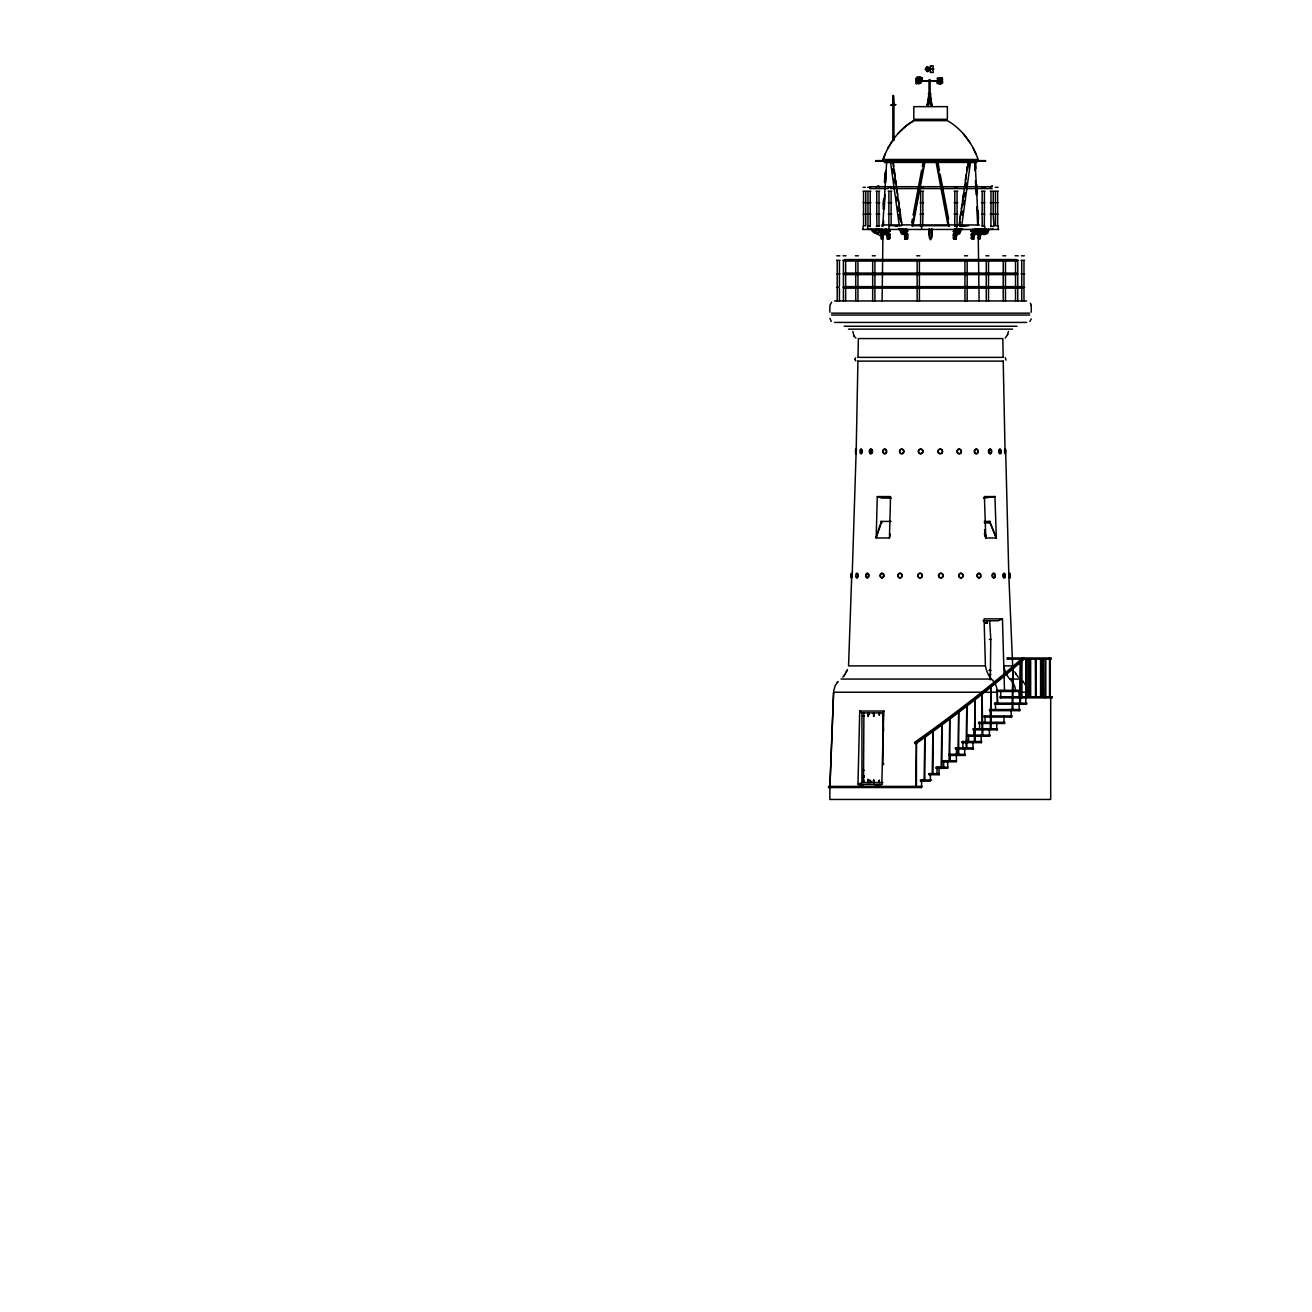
<?xml version="1.0" encoding="UTF-8"?>
<svg xmlns="http://www.w3.org/2000/svg" width="1312" height="1312" viewBox="0 0 1312 1312"><rect width="100%" height="100%" fill="white"/><g stroke="black" fill="none" stroke-linecap="round" stroke-linejoin="round"><path stroke-width="1.5" d="M929.404 233.716L929.404 228.96L929.404 233.618L929.388 230.551M929.404 237.931L929.404 233.864L929.404 235.684M931.668 230.518C932.701 230.896 930.552 248.706 929.404 233.88M931.651 229.567L931.651 233.618L931.651 228.813M931.668 237.931L931.651 232.782M931.668 232.716L931.651 229.01L931.668 231.962M931.635 229.321L931.668 230.272M893.128 105.288L893.39 95.514L894.177 104.534M929.404 231.962L929.404 234.422M931.668 236.062L931.651 233.864M882.107 300.94L882.976 231.798M851.029 575L851.275 577.854L851.324 573.328L851.57 575.591M855.49 451.426L855.719 453.608L855.785 449.18L855.785 453.69L855.752 449.18L855.473 450.852M1005.14 450.852L1005.353 449.245L1005.386 453.69L1005.386 449.18L1005.681 450.852M1005.681 451.426L1008.83 575.591L1012.667 665.889L1003.778 665.889A26.043 20.631 -90 0 0 1009.748 679.058A16.22 12.858 -90 0 1 1015.472 689.62L1015.636 690.916M1009.568 575.591L1009.896 573.328L1009.896 577.854L1009.83 573.41L1010.158 575M857.933 361.095L856.178 450.852M858.032 356.995L858.36 338.562L1002.827 338.562L1003.172 356.995M863.509 782.526L863.903 712.924M892.603 104.534L893.374 95.514L893.357 105.288M983.131 229.042C979.195 227.878 981.474 234.126 977.538 234.422M982.163 225.713L984.754 225.894L984.918 229.338A1.771 1.525 -90 0 1 983.984 229.387A18.86 16.351 90 0 1 983.328 229.108L981.868 229.567L980.589 233.454L977.604 234.553L974.176 233.864L973.504 236.062M852.128 577.182L856.08 453.394M876.186 537.969L877.269 496.576L890.536 496.576L889.454 537.969L876.072 537.969L880.106 524.751M884.288 711.038L859.737 711.038L857.982 784.412L863.296 786.282M879.548 186.927L878.4 185.697L876.236 186.927M868.675 712.924L868.2 716.614L867.757 712.924M874.268 786.56L881.828 784.412L883.583 711.038L882.812 764.092M926.698 71.406L926.649 70.799A12.087 2.476 -90 0 0 925.895 69.241L925.895 69.11A12.087 2.476 -90 0 0 926.567 67.716L927.502 68.372M937.096 83.509C940.015 70.012 933.964 86.838 940.655 83.607L940.72 81.541A4.1 3.247 -90 0 1 941.54 80.836A4.379 3.46 -90 0 0 942.574 79.884L942.278 78.015L940.425 77.949A4.986 3.952 90 0 1 940.852 77.769L941.868 77.785M927.502 69.979C921.008 68.946 946.641 69.257 925.288 69.175A11.775 2.411 -90 0 1 925.649 69.306L925.764 69.405A11.775 2.411 -90 0 1 926.649 71.209L927.781 71.488L926.731 71.143M925.288 69.175A11.775 2.411 -90 0 0 925.649 69.044L925.764 68.946A11.775 2.411 -90 0 0 926.649 67.142C929.519 66.535 925.14 66.814 926.567 69.044A11.775 2.411 -90 0 1 926.206 69.175A11.775 2.411 -90 0 1 926.567 69.306L926.682 69.405A11.775 2.411 -90 0 1 927.568 71.209L927.748 71.586M927.551 68.044L927.748 66.764M873.89 712.924L873.825 716.401M955.284 235.963L953.332 235.963L953.332 234.159A2.148 1.082 -90 0 0 953.857 233.979L954.3 232.503A2.329 1.164 -90 0 0 953.332 231.519L954.414 229.075M913.07 225.041L924.878 162.475L936.145 162.475L947.953 225.041M949.15 226.435L936.768 161.737L937.703 161.638M851.652 577.542L848.552 665.889L985.41 665.889A26.043 20.631 90 0 0 991.38 679.058A16.22 12.858 -90 0 1 997.104 689.62L997.678 703.134M833.579 692.228L829.856 788.168L833.628 692.228L997.333 692.228M851.832 573.639L851.636 577.854M919.286 79.343L919.745 78.031L917.022 77.178L919.04 77.178L918.761 81.18L918.777 77.752M987.362 620.74L987.264 623.184L985.738 623.184M856.064 453.69L856.408 449.245M883.386 204.754L883.583 200.72M884.714 178.563L884.928 174.529M883.156 208.788L883.648 198.702M884.468 182.598L884.977 172.512M886.617 162.475L882.812 224.975L900.196 224.975M883.681 220.908L883.468 224.942L881.844 225.041M884.288 208.821L884.993 194.717M885.6 182.63L886.207 170.544M869.872 782.526L869.971 780.05L870.512 782.526M873.448 782.526L873.562 780.05L873.759 782.526M874.038 782.526L874.153 780.05L874.35 782.526M879.106 782.526L879.22 780.05L879.417 782.526M927.945 105.108L928.027 104.747A38.589 23.55 -90 0 0 928.994 98.449L929.076 97.514A41.164 32.62 -90 0 0 929.339 94.694L929.355 94.694A41.164 32.62 -90 0 0 929.585 97.514L929.634 94.562A37.884 23.108 -90 0 0 931.11 105.108L930.962 104.747A38.589 30.57 -90 0 1 929.7 98.449L929.585 97.514A29.618 3.821 -90 0 1 929.568 94.694L929.568 94.562A37.884 23.108 -90 0 1 928.043 105.108L928.191 104.747A38.589 30.57 -90 0 0 929.437 98.449L929.552 97.514A41.164 32.62 -90 0 0 929.798 94.694L929.88 94.694A41.164 32.62 -90 0 0 930.044 97.514L930.142 98.449A38.589 23.55 -90 0 0 931.11 104.747L931.192 105.108M929.044 94.562L929.142 97.514A41.164 25.125 -90 0 0 929.273 94.694L929.273 94.694A41.164 25.125 -90 0 0 929.47 97.514L929.552 98.449A38.589 23.55 90 0 0 930.52 104.747L932.192 105.108A37.884 30.012 -90 0 1 930.421 94.562L928.748 94.562A37.884 30.012 -90 0 1 926.961 105.108L928.617 104.747A38.589 23.55 -90 0 0 929.585 98.449L929.683 97.514A41.164 25.125 -90 0 0 929.864 94.694L929.814 94.694A41.164 25.125 -90 0 0 930.06 97.514L930.093 94.562M851.554 576.181L851.275 577.854L850.996 576.181M869.069 780.033L868.839 782.526M971.175 235.865C974.258 232.421 971.487 238.62 971.175 234.159A2.148 1.87 -90 0 0 972.094 233.979L972.864 232.503A2.329 2.001 -90 0 0 971.175 231.519C970.093 227.402 972.914 233.192 973.045 229.075M1010.158 576.181L1009.863 577.854L1009.617 576.181M831.644 302.17L829.889 305.466L829.856 312.223M879.516 712.924L879.384 715.106M989.658 620.74L990.79 639.436L990.298 679.911M885.452 233.52L882.5 232.782L881.172 228.813M1007.665 334.494L1008.42 331.428M881.5 230.781L881.582 228.96M1031.248 318.931L1029.871 321.456M1004.484 452.017L1005.107 453.69L1003.221 361.095M1004.402 450.852L1004.959 449.245M975.308 233.88L973.865 236.964A1.902 1.656 -90 0 1 973.668 239.227L972.536 239.227A1.738 1.509 -90 0 1 971.11 237.898M926.633 70.044L926.731 68.896M927.518 69.667L927.748 71.274M930.142 69.028L930.421 65.895L933.258 65.895L932.799 69.028M930.323 69.028L930.602 65.895M869.216 780.673L869.102 782.526M953.332 235.865L954.431 234.471L953.332 237.882M940.064 77.769C938.375 81.262 942.377 76.949 940.622 78.392M942.426 83.263L942.623 81.36A3.034 2.411 -90 0 1 941.934 82.541L940.474 81.754L940.95 82.689M867.691 782.526L867.937 779.18L867.954 782.526M960.761 228.862L960.433 229.321A1.771 0.886 -90 0 1 960.007 229.387A18.86 9.397 -90 0 1 959.63 229.108L956.186 236.964A1.902 0.951 -90 0 1 956.071 239.227L954.119 239.227A1.738 0.869 -90 0 1 953.299 237.898M959.99 218.891L960.827 212.856M961.384 208.821L961.942 204.787M962.5 200.769L963.336 194.717M965.288 180.613L966.124 174.562M966.682 170.544L967.239 166.509M959.154 224.942L968.174 162.442L937.949 162.442L939.425 170.248M960.253 221.695L959.712 225.697L961.335 225.779M963.582 197.702L964.14 193.717M964.976 187.714L965.517 183.713M967.469 169.724L968.289 163.721M962.237 214.906L962.795 210.871M963.631 204.836L964.189 200.802M964.746 196.767L965.304 192.733M966.157 186.698L966.714 182.663M968.945 166.542L969.502 162.524L975.144 162.524L978.342 224.975L960.187 224.942M961.827 225.041L970.47 162.573M979.441 231.519L979.556 228.96M982.491 228.96C981.606 232.7 973.635 235.766 975.144 230.01A1.706 1.476 -90 0 1 976.062 229.977L976.62 231.666L978.112 231.601M886.207 228.96L887.617 231.519L884.6 234.422C879.155 236.586 881.172 229.19 877.908 229.108A18.86 16.351 -90 0 1 877.269 229.436A1.771 1.525 -90 0 1 876.514 229.321L875.94 228.862M981.688 230.781L980.49 233.454M833.727 690.916L835.088 685.881L838.024 681.551L837.204 682.535M883.501 764.617L883.681 763.502M985.41 230.535L984.377 231.716L983.787 229.977A1.706 1.706 0 0 0 982.737 230.01L982.048 231.47M854.948 359.668L855.539 357.881M988.297 228.813C988.92 233.47 981.114 235.832 980.818 230.289M1000.367 453.034L1000.367 450.311M876.318 226.304L879.007 225.713M918.761 81.18L919.515 77.178L920.45 77.178L921.204 81.18C922.877 75.079 921.04 76.736 920.811 82.705M919.253 82.705L919.532 78.835L920.253 82.705L921.254 82.705L922.451 77.736M940.31 81.032L920.762 81.18L920.942 77.736M911.643 222.942L912.381 219.038M913.119 215.135L921.598 170.248M922.336 166.345L923.074 162.442L892.898 162.442L901.902 224.942M912.25 226.435L924.255 161.737L923.304 161.638M921.614 225.746L921.565 229.37M1007.698 334.494L1005.222 338.02M980.507 229.944L981.081 228.813L980.638 229.846M981.638 229.944L982.212 229.157A18.86 16.351 90 0 0 982.836 229.436A1.771 1.525 -90 0 0 983.606 229.321L984.164 228.862M889.454 537.969L890.323 534.197M956.743 229.305L956.53 225.713M888.847 229.633L887.519 230.043M903.607 229.075C902.328 231.125 906.576 234.569 905.46 230.01A1.706 0.853 -90 0 0 904.919 229.977L903.197 233.52M980.113 232.929L979.211 233.979A2.148 2.148 0 0 1 978.145 234.159C978.063 236.882 981.655 233.159 978.145 237.882M958.432 231.666L956.432 231.716L956.153 229.977A1.706 0.853 -90 0 0 955.628 230.01C954.365 233.995 958.728 232.093 957.514 228.96M1006.025 360.144L1005.254 357.586M856.703 574L857.13 573.328A2.263 1.132 -87.6 0 1 858.196 575.591A2.263 1.132 -87.6 0 1 856.982 577.838L856.523 576.722M876.203 537.559L881.861 521.405M883.074 159.474C888.601 143.648 899.048 129.035 913.808 120.671L947.379 120.671C962.139 129.035 972.586 143.648 978.129 159.474L883.058 159.474L885.288 153.717M916.76 83.558C920.565 70.372 918.072 90.905 918.416 79.343M918.761 79.343L917.104 83.558L916.088 83.558L915.694 78.72L916.432 79.343M903.853 231.47L903.328 232.404M920.762 81.18L920.007 77.178L918.81 82.705L917.859 78.162L916.629 81.196L918.22 78.031M958.4 228.813C959.695 234.733 952.299 233.962 955.497 228.96M960.351 228.813C960.417 234.979 956.448 233.618 956.104 228.96M845.125 674.122L847.388 669.563M979.129 232.191L979.572 231.273M992.2 185.697L990.445 186.927M940.097 79.917L939.72 77.769L939.523 79.589L941.212 79.606M962.713 228.862L962.385 229.321A1.771 0.886 -90 0 1 961.958 229.387A18.86 9.397 -90 0 1 961.581 229.108L959.515 234.044L957.17 234.044M846.355 671.908L846.896 670.744M941.54 79.294L941.245 78.294M941.885 79.294L941.393 78.277M939.687 79.704L939.736 79.638A1.722 1.05 -90 0 1 939.179 80.606M955.776 236.275L956.989 234.422M977.752 231.666L975.98 228.96M887.945 148.207L894.292 138.104M1000.252 453.394L999.974 453.69A2.263 1.132 87.6 0 1 998.744 451.426A2.263 1.132 87.6 0 1 999.81 449.163L999.974 449.245M842.845 677.205L845.092 674.122M885.469 231.47L883.534 232.667L881.566 231.273M979.949 228.813L979.539 230.781M980.753 229.403L981.573 229.026M986.542 228.96L985.46 232.404L982.048 231.47M843.616 676.221L844.387 675.188M973.766 235.586L972.733 236.964A1.902 1.656 -90 0 1 972.536 239.227M978.424 228.96L977.916 232.109L975.046 232.109M900.294 228.862L900.622 229.321A1.771 0.886 -90 0 0 901.049 229.387A18.86 9.463 -90 0 0 901.426 229.108L903.509 234.044L906.018 233.864L904.066 233.864M979.375 231.716C977.834 236.472 970.306 231.158 974.931 228.96M926.83 69.028L926.813 69.11A12.087 2.476 -90 0 0 927.502 67.716M889.175 225.697L888.88 229.42M993.036 228.862L992.38 229.321A1.771 1.771 0 0 1 991.528 229.387A18.86 18.86 0 0 1 990.773 229.108L989.084 229.567L987.608 233.454L984.279 234.553L981.622 233.864L979.949 236.964A1.902 1.902 0 0 1 979.72 239.227A1.738 1.738 0 0 1 978.08 237.898M897.998 133.578L906.264 125.722L913.808 120.671M973.488 235.947L972.372 236.816M940.835 78.474C940.638 80.95 938.096 76.211 938.621 80.393M941.508 82.623L941.59 82.541A3.034 2.411 -90 0 0 942.262 81.36L942.065 83.263A1.87 1.492 -90 0 1 939.851 82.705A1.87 1.492 -90 0 1 940.278 80.081L941.458 79.671M917.055 77.736L916.973 81.196M905.1 230.797L907.756 229.633L907.756 231.47A2.329 1.164 -90 0 0 906.756 232.47L907.232 233.979A2.148 1.082 -90 0 0 907.756 234.159L907.756 235.963L905.756 235.586M940.507 80.13L940.655 78.08L937.112 78.277M955.89 234.963L955.054 233.864L954.234 236.964A1.902 0.951 -90 0 1 954.119 239.227M915.612 743.904L914.579 742.379L926.37 733.966A213.971 30.553 -35.7 0 0 1014.963 664.659L1022.622 657.984L1022.835 659.116A213.544 30.504 -35.7 0 1 926.961 734.786L915.022 743.084L915.612 743.904L917.76 742.379A215.398 30.766 -35.7 0 0 1024.18 659.116L1023.95 657.984L1016.193 664.758A215.742 30.816 -35.7 0 1 926.862 734.638M979.047 232.109L977.079 232.601L975.685 231.47M975.57 229.141L974.964 232.191M885.584 234.044L887.289 236.964A1.902 1.656 -90 0 0 887.486 239.227L888.618 239.227A1.738 1.509 -90 0 0 890.044 237.898M904.968 228.96L904.64 231.716L902.689 231.716M903.919 234.044L901.557 234.044L899.474 229.108A18.86 9.463 -90 0 1 899.114 229.436A1.771 0.886 -90 0 1 898.671 229.321L898.343 228.862M927.748 67.06L927.568 67.142A11.775 2.411 -90 0 1 926.682 68.946M918.843 81.032L940.31 80.655M867.839 225.697L867.494 229.452M972.881 235.094L971.175 237.882M983.229 229.108A18.86 16.318 -90 0 0 983.852 229.436A1.771 1.525 -90 0 0 984.623 229.321L983.705 228.96M998.35 229.452L998.022 225.713M882.812 782.526L861.935 782.526L857.982 784.412L881.828 784.412M1004.484 690.342L1002.45 618.854L998.235 620.74L983.032 620.74M887.634 230.797L889.979 229.633L889.979 231.47A2.329 2.017 -90 0 0 888.257 232.47L889.06 233.979A2.148 1.87 -90 0 0 889.979 234.159L889.979 235.963L888.06 234.471L889.979 235.963M885.157 228.96C883.796 232.208 883.009 232.29 882.812 229.075M977.637 234.422L978.621 234.044M979.654 234.044L974.176 233.864M941.147 82.787L941.016 82.82M863.296 225.697L862.935 229.452M987.231 623.184L987.067 620.74M877.531 228.96L876.121 231.453L877.449 229.977A1.706 1.706 0 0 1 878.499 230.01C880.942 234.11 872.71 232.24 874.825 229.075M868.2 228.862L868.856 229.321A1.771 1.771 0 0 0 869.725 229.387A18.86 18.86 0 0 0 870.463 229.108L870.938 229.026M994.939 496.576L984.41 496.576L985.804 537.969L996.333 537.969L994.939 496.576L983.557 498.084M919.745 78.704L919.745 83.558L917.957 83.558L919.745 82.886M918.072 82.886L918.302 83.558M940.032 81.754L939.343 83.148L939.064 81.278M976.554 231.716L977.194 229.977M883.534 234.553L886.978 233.864L887.634 236.062M937.572 162.475L938.506 162.393M967.797 162.475L968.732 162.393M949.38 224.942L959.515 224.893M984.722 229.452L985.46 230.781M881.451 225.779L883.107 226.435M897.72 225.697L895.981 226.435M899.704 225.779L901.344 225.697M974.849 161.737L976.784 161.638M974.882 162.475L976.833 162.393M917.416 78.704L916.432 83.558M929.011 68.24L930.126 68.24M929.011 68.765L930.126 68.765M928.732 69.815L930.405 69.815M929.011 70.077L930.126 70.077M918.269 82.705L917.416 78.162L915.989 78.031M939.523 79.704L939.523 81.967M929.011 80.081L930.126 80.081M928.732 80.344L930.405 80.344M928.453 93.513L930.7 93.513M928.453 94.3L930.7 94.3M890.782 105.222L895.981 104.616L890.914 105.222M875.596 160.605L985.591 160.605M875.596 161.163L985.591 161.163M902.164 161.737L912.693 161.737M948.346 161.737L958.875 161.737M975.702 162.442L975.948 168.494M885.961 162.524L891.57 162.524M869.577 186.698L992.233 186.698M863.165 187.337L865.346 187.337M867.593 187.337L870.479 187.337M888.503 187.337L891.488 187.337M920.286 187.337L923.271 187.337M954.431 187.337L957.416 187.337M982.098 187.337L984.787 187.337M995.332 187.337L998.022 187.337M869.577 188.567L888.388 188.567M890.422 188.567L992.151 188.567M862.87 191.175L866.445 191.175M867.298 191.175L870.873 191.175M876.104 191.175L879.68 191.175M888.208 191.175L891.783 191.175M919.991 191.175L923.566 191.175M954.136 191.175L957.727 191.175M981.491 191.175L985.082 191.175M990.298 191.175L993.889 191.175M994.742 191.175L998.317 191.175M862.87 202.688L866.445 202.688M867.298 202.688L870.873 202.688M876.104 202.688L879.68 202.688M888.208 202.688L891.783 202.688M919.991 202.688L923.566 202.688M954.136 202.688L957.727 202.688M981.491 202.688L985.082 202.688M990.298 202.688L993.889 202.688M994.742 202.688L998.317 202.688M862.87 214.2L866.445 214.2M867.298 214.2L870.873 214.2M876.104 214.2L879.68 214.2M888.208 214.2L891.783 214.2M919.991 214.2L923.566 214.2M954.136 214.2L957.727 214.2M981.491 214.2L985.082 214.2M990.298 214.2L993.889 214.2M994.742 214.2L998.317 214.2M901.524 224.893L911.266 224.893M913.07 224.975L947.953 224.942M867.97 225.713L870.184 226.435M892.504 225.697L899.573 225.697M912.168 225.697L948.855 225.697M954.808 225.713L957.153 226.435M968.568 225.697L960.122 226.435M862.542 229.452L998.694 229.452M888.847 231.47L889.979 231.47M953.332 231.47L955.284 231.47M971.175 231.47L972.307 231.47A2.329 2.001 -90 0 1 974.029 232.47L973.225 233.979A2.148 1.87 -90 0 1 972.307 234.159L971.175 234.159M889.979 234.159L888.847 234.159A2.148 1.87 -90 0 1 887.929 233.979L887.552 233.716M905.805 234.159L907.756 234.159M953.332 234.159L955.284 234.159M904.099 234.454L904.903 236.964A1.902 0.951 -90 0 0 905.018 239.227L906.969 239.227A1.738 0.869 -90 0 0 907.789 237.898M836.826 255.791L839.811 255.791M843.042 255.791L846.027 255.791M855.342 255.791L858.327 255.791M872.3 255.791L875.284 255.791M916.793 255.791L919.778 255.791M964.566 255.791L967.551 255.791M985.886 255.791L988.871 255.791M1002.844 255.791L1005.828 255.791M1015.16 255.791L1018.145 255.791M1021.359 255.791L1024.344 255.791M844.534 259.546L1016.652 259.546M836.531 260.301L840.106 260.301M842.73 260.301L846.322 260.301M855.047 260.301L858.622 260.301M872.004 260.301L875.58 260.301M916.481 260.301L920.073 260.301M964.271 260.301L967.846 260.301M985.591 260.301L989.182 260.301M1002.548 260.301L1006.14 260.301M1014.865 260.301L1018.44 260.301M1021.064 260.301L1024.656 260.301M844.534 261.055L1016.652 261.055M844.534 273.093L1016.652 273.093M836.531 273.847L840.106 273.847M842.73 273.847L846.322 273.847M855.047 273.847L858.622 273.847M872.004 273.847L875.58 273.847M916.481 273.847L920.073 273.847M964.271 273.847L967.846 273.847M985.591 273.847L989.182 273.847M1002.548 273.847L1006.14 273.847M1014.865 273.847L1018.44 273.847M1021.064 273.847L1024.656 273.847M844.534 274.602L1016.652 274.602M844.534 286.639L1022.901 286.639M836.531 287.394L839.008 287.394M842.73 287.394L845.617 287.394M872.004 287.394L875.58 287.394M916.481 287.394L920.073 287.394M964.271 287.394L967.846 287.394M1003.073 287.394L1006.14 287.394M1022.622 287.394L1024.656 287.394M844.534 288.148L1022.901 288.148M834.514 300.94L1026.656 300.94M831.48 313.158L1029.69 313.158M831.48 315.044L1029.69 315.044M834.514 322.424L1026.656 322.424M844.19 326.245L1016.98 326.245M848.503 329.148L1012.667 329.148M857.95 357.372L1003.221 357.372M857.818 361.128L1003.352 361.128M891.291 498.084L881.861 498.084L877.269 496.576M880.664 521.405L891.045 521.405M984.312 521.405L990.33 521.405M880.664 522.914L881.861 522.914M984.312 522.914L990.33 522.914L996.284 537.969L989.412 521.405M1002.45 618.854L984.082 618.854L985.41 665.889M985.706 623.02L987.264 623.102M989.297 639.436L990.79 639.436M1007.009 657.984L1051.273 657.984L1051.273 659.116L1007.009 659.116M989.297 670.301L990.79 670.301M989.166 670.465L990.658 670.547M989.166 674.434L990.79 674.581M841.041 679.058L991.38 679.058M1009.748 679.058L1020.096 679.058M1020.9 692.228L1027.591 692.228M982.048 693.146L982.803 735.114M975.078 698.788L974.34 741.51M958.678 712.334L957.94 754.302M859.737 711.038L861.935 712.924L882.812 712.924M863.083 715.975L864.231 715.975M916.432 742.543L915.71 786.396M948.97 754.302L965.074 754.302L965.074 755.433L948.97 755.433M956.448 760.698L942.557 760.698L942.557 761.829L956.448 761.829L956.382 755.433M947.756 767.208L935.915 767.208L935.915 768.34L947.756 768.34L947.674 760.698M863.083 770.324L864.231 770.324L863.214 770.374M929.224 773.604L939.13 773.604L939.13 774.736L929.224 774.736L929.224 773.604L929.29 774.736M863.28 776.048L864.428 776.048M863.083 776.589L864.231 776.589M863.165 776.786L864.313 776.786M863.083 777.081L864.231 777.081M931.553 780L920.401 780L920.401 781.132L930.356 781.132L930.421 773.604M863.083 780.46L864.231 780.46M863.247 780.64L864.395 780.64M870.118 781.329L871.266 781.329M922.123 786.396L828.512 786.396L828.512 787.528L921.582 787.528L921.582 780M870.938 229.026C872.906 234.258 878.696 232.913 881.287 236.964A1.902 1.902 0 0 0 881.516 239.227A1.738 1.738 0 0 0 883.156 237.898M884.354 162.393L886.24 162.475M975.144 162.524L974.914 170.544M979.31 225.041L977.686 224.942L976.768 206.804M963.352 225.697L964.976 225.779M922.5 162.393L923.451 162.475M891.57 161.638L892.504 161.737M892.324 162.393L893.275 162.475L893.833 166.509M958.35 232.667L957.235 231.47M878.745 228.96L879.794 229.452M882.632 235.209L880.877 234.471L883.091 237.882M883.698 234.422L879.04 229.108A18.86 16.351 -90 0 1 878.4 229.436A1.771 1.525 -90 0 1 877.63 229.321L877.072 228.862M881.582 234.044L882.566 234.422M977.112 228.96L978.03 229.452M887.437 234.815L889.979 237.882M855.818 360.849L854.932 359.193M941.639 77.818L942.246 79.852A4.379 3.46 -90 0 1 941.196 80.836A4.1 3.247 90 0 0 940.376 81.541L940.212 83.607M882.025 233.979L881.123 232.929M888.782 236.816L887.666 235.947M855.916 338.02L854.145 336.282M905.575 228.96C908.79 233.962 901.377 234.733 902.672 228.813M882.632 235.209L883.091 235.963L883.091 234.159M972.717 230.371L972.307 229.633L972.307 231.47M1023.147 681.551L1022.212 680.633L1025.492 684.7L1027.509 690.916L1026.952 688.341M831.267 321.456L829.906 318.34M888.093 229.075L888.765 230.781M882.894 231.716C883.894 234.028 888.306 231.601 885.994 230.01A1.706 1.476 -90 0 0 885.092 229.977L884.534 231.666M1018.374 677.205L1016.046 674.122M872.939 228.813C872.742 232.749 878.04 235.816 880.368 231.519C881.566 235.078 887.863 233.536 886.322 229.846M963.172 133.578L970.224 142.992M901.836 233.241L901.016 231.519M1030.379 303.105L1031.281 305.466M887.388 235.586L888.421 236.964A1.902 1.656 -90 0 0 888.618 239.227M939.704 82L939.736 82.033A1.722 1.05 -90 0 0 939.179 81.065M938.703 82.968L938.621 81.278M1016.095 674.122L1014.783 671.908M1025.443 684.7L1026.05 685.881M852.8 331.428L854.096 336.282M906.674 229.075L907.051 230.781M973.242 148.207L975.866 153.717M939.9 79.392L939.277 78.572L939.064 80.393M904.952 235.586L905.805 237.882M984.344 533.902L985.804 537.559L984.574 529.671M927.502 70.635L927.387 70.34A12.087 2.476 -90 0 0 926.813 69.241M984.705 534.197L985.952 537.969L984.705 529.966M879.286 715.204L879.122 712.924M926.698 69.159L926.633 68.306M1008.994 576.722L1009.502 577.854M868.905 712.924L869.184 714.564M993.971 226.304L993.217 215.152M882.484 712.924L883.583 730.8M940.163 174.152L948.642 219.038M919.974 78.835L920.696 82.705M985.771 536.838L985.952 537.969M873.448 712.924L873.628 716.516M894.39 170.544L895.227 176.579M895.784 180.613L896.342 184.648M896.883 188.666L897.72 194.717M898.277 198.752L899.114 204.787M899.671 208.821L900.508 214.856M901.065 218.891L901.623 222.925M893.603 169.724L894.161 173.725M894.997 179.711L895.538 183.713M898.851 207.706L899.409 211.691M900.229 217.694L900.786 221.695M892.406 168.559L892.964 172.594M893.8 178.629L894.358 182.663M896.309 196.767L896.867 200.802M897.703 206.837L898.261 210.871M898.818 214.906L899.376 218.924M890.602 162.573L899.228 225.041M907.756 235.963L906.756 234.602L907.756 237.882M932.799 69.323L933.258 72.455L930.421 72.455L930.142 69.323M930.323 69.323L930.602 72.455M1031.248 305.466L1031.281 312.223M976.768 184.598L977.276 194.684M978.506 218.858L978.096 210.789L978.342 214.824M975.423 180.613L976.144 194.717M906.018 233.88L906.854 236.964A1.902 0.951 -90 0 0 906.969 239.227M995.578 709.53L995.414 703.134L995.414 704.265M990.412 709.53L990.576 715.926M985.115 722.322L984.984 715.926L984.984 717.057M979.638 728.718L979.523 722.322L979.523 723.453M974.144 735.114L974.029 728.718L974.029 729.849M968.617 742.231L968.502 735.114L968.502 736.245M978.178 231.798L979.096 300.94M929.388 228.862L929.404 229.846M1050.699 696.738L1050.699 799.451L829.856 799.451L829.889 787.528M1050.289 659.116L1050.289 696.738M1049.534 659.116L1049.534 696.738M1048.764 657.984L1048.764 659.116M1045.812 659.116L1045.812 696.738M1045.057 659.116L1044.893 697.869M1043.319 659.116L1043.319 696.738M1042.564 659.116L1042.564 696.738M1041.334 659.116L1041.334 696.738M1040.58 659.116L1040.58 696.738M1036.136 659.116L1036.267 696.738M1035.381 659.116L1035.512 696.738M1030.658 659.116L1030.658 696.738M1029.92 659.116L1029.92 696.738M1028.952 659.116L1028.952 696.738M1028.198 659.116L1028.198 696.738M1026.607 659.116L1026.607 696.738M1025.853 659.116L1025.771 704.265M1023.983 261.432L1023.983 272.716M1023.983 274.979L1023.983 286.262M1023.983 288.525L1023.983 300.94M1021.982 659.116L1021.917 697.869M1021.736 261.432L1021.736 272.716M1021.736 274.979L1021.736 286.262M1021.736 288.525L1021.736 300.94M1021.228 659.116L1021.228 697.869M1020.474 703.134L1020.474 660.822L1019.719 703.134M1019.063 691.473L1019.063 697.869M1019.162 703.134L1019.162 710.661M1017.768 261.432L1017.768 272.716M1017.768 274.979L1017.768 286.262M1017.768 288.525L1017.768 300.94M1015.537 261.432L1015.537 272.716M1015.537 274.979L1015.537 286.262M1015.537 288.525L1015.537 300.94M1012.848 709.53L1012.848 667.775L1012.093 709.53M1011.191 710.661L1011.191 717.057M1010.929 709.53L1010.929 710.661M1008.059 657.984L1008.059 659.116M1005.468 261.432L1005.468 272.716M1005.468 274.979L1005.468 286.262M1005.468 288.525L1005.468 300.94M1003.992 717.057L1003.992 723.453M1003.68 715.926L1003.68 717.057M1003.221 261.432L1003.221 272.716M1003.221 274.979L1003.221 286.262M1003.221 288.525L1003.221 300.94M1000.908 690.342L1000.908 691.473M1000.695 691.473L1000.695 697.869M997.645 192.126L997.645 201.72M997.645 203.639L997.645 213.233M997.645 215.152L997.645 225.713L995.414 225.713L995.414 215.152M997.333 690.342L997.333 703.134M996.743 723.453L996.743 729.849M996.366 722.322L996.366 723.453M995.414 192.126L995.414 201.72M995.414 203.639L995.414 213.233M993.217 192.126L993.217 201.72M993.217 203.639L993.217 213.233M993.118 226.435L991.068 226.435M991.036 728.718L991.036 686.75L990.281 728.718M990.97 192.126L990.97 201.72M990.97 203.639L990.97 213.233M990.97 215.152L990.872 226.435M989.412 729.849L989.412 736.245M988.838 728.718L988.838 729.849M988.51 261.432L988.51 272.716M988.51 274.979L988.51 286.262M988.51 288.525L988.51 300.94M986.263 261.432L986.263 272.716M986.263 274.979L986.263 286.262M986.263 288.525L986.263 300.94M984.41 192.126L984.41 201.72M984.41 203.639L984.41 213.233M984.41 215.152L984.279 226.435M982.163 192.126L982.163 201.72M982.163 203.639L982.163 213.233M982.163 215.152L982.245 226.435M982.048 693.146L982.048 735.114M981.163 736.245L981.163 742.641M980.523 735.114L980.523 736.245M975.095 698.788L975.095 741.51M972.979 742.641L972.979 749.037M972.258 741.51L972.258 742.641M967.174 261.432L967.174 272.716M967.174 274.979L967.174 286.262M967.174 288.525L967.174 300.94M966.829 747.906L966.829 705.184L966.075 747.906M964.943 261.432L964.943 272.716M964.943 274.979L964.943 286.262M964.943 288.525L964.943 300.94M964.714 749.037L964.714 755.433M963.943 747.906L963.943 749.037M962.893 741.51L962.893 747.906M958.695 712.334L958.695 754.302M957.055 192.126L957.055 201.72M957.055 203.639L957.055 213.233M957.055 215.152L957.055 225.713M956.481 747.906L956.481 754.302M955.464 754.302L955.464 755.433M954.808 192.126L954.808 201.72M954.808 203.639L954.808 213.233M954.808 215.152L954.71 226.435M950.085 754.302L950.085 760.698M949.773 760.698L949.773 718.353L949.019 760.698M946.69 760.698L946.69 761.829M943.672 760.698L943.672 767.208M941.901 767.208L941.901 723.732L941.147 767.208M939.064 767.208L939.064 774.736M937.998 767.208L937.998 768.34M937.047 767.208L937.047 773.604M932.963 773.604L932.963 730.505L932.225 773.604M924.845 780L924.845 736.147L924.091 780M923.779 780L923.779 781.132M922.894 192.126L922.894 201.72M922.894 203.639L922.894 213.233M922.894 215.152L922.664 225.697M922.648 780L922.648 781.132M921.368 786.396L921.368 787.528M920.663 192.126L920.663 201.72M920.663 203.639L920.663 213.233M920.663 215.152L920.565 226.435M919.4 261.432L919.4 272.716M919.4 274.979L919.4 286.262M919.4 288.525L919.4 300.94M917.154 261.432L917.154 272.716M917.154 274.979L917.154 286.262M917.154 288.525L917.154 300.94M916.448 742.543L916.448 786.396M893.948 105.288L893.948 140.63M892.832 105.288L892.832 140.63M891.11 192.126L891.11 201.72M891.11 203.639L891.11 213.233M891.11 215.152L891.11 225.713L888.88 225.713L888.88 215.152M888.88 192.126L888.88 201.72M888.88 203.639L888.88 213.233M879.007 192.126L879.007 201.72M879.007 203.639L879.007 213.233M879.007 215.152L878.991 226.435M876.777 192.126L876.777 201.72M876.777 203.639L876.777 213.233M876.777 215.152L876.957 226.435M874.907 261.432L874.907 272.716M874.907 274.979L874.907 286.262M874.907 288.525L874.907 300.94M872.677 261.432L872.677 272.716M872.677 274.979L872.677 286.262M872.677 288.525L872.677 300.94M870.2 192.126L870.2 201.72M870.2 203.639L870.2 213.233M870.2 215.152L870.332 226.435M867.97 192.126L867.97 201.72M867.97 203.639L867.97 213.233M867.97 215.152L868.003 226.435M865.772 192.126L865.772 201.72M865.772 203.639L865.772 213.233M865.772 215.152L865.772 225.713L863.542 225.713L863.542 215.152M863.542 192.126L863.542 201.72M863.542 203.639L863.542 213.233M861.935 712.924L861.935 782.526M857.95 261.432L857.95 272.716M857.95 274.979L857.95 286.262M857.95 288.525L857.95 300.94M855.719 261.432L855.719 272.716M855.719 274.979L855.719 286.262M855.719 288.525L855.719 300.94M845.65 261.432L845.65 272.716M845.65 274.979L845.65 286.262M845.65 288.525L845.65 300.94M843.403 261.432L843.403 272.716M843.403 274.979L843.403 286.262M843.403 288.525L843.403 300.94M839.434 261.432L839.434 272.716M839.434 274.979L839.434 286.262M839.434 288.525L839.434 300.94M837.204 261.432L837.204 272.716M837.204 274.979L837.204 286.262M837.204 288.525L837.204 300.94M905.838 237.898A1.738 0.869 -90 0 1 905.018 239.161M956.071 239.161A1.738 0.869 -90 0 1 955.316 238.226M887.568 231.962A2.329 2.017 -90 0 1 888.339 231.568M888.814 238.226A1.738 1.509 -90 0 1 887.486 239.161M870.463 229.108A18.86 18.86 0 0 1 869.741 229.436M982.721 229.436A18.86 16.318 -90 0 1 982.098 229.108M973.668 239.161A1.738 1.509 -90 0 1 972.356 238.226M941.573 83.197A1.87 1.492 -90 0 1 939.507 82.705A1.87 1.492 -90 0 1 939.933 80.081M928.798 94.562A37.884 23.108 -90 0 1 927.436 105.108A37.884 30.012 -90 0 0 929.191 94.562M930.339 94.562A37.884 23.108 -90 0 0 931.7 105.108A37.884 30.012 -90 0 1 929.962 94.562M927.732 104.747A38.589 30.57 90 0 0 928.978 98.449L929.093 97.514A29.618 29.372 -90 0 0 929.552 94.694L929.552 94.694A29.618 3.821 -90 0 1 929.519 97.514L929.568 94.694A29.618 29.372 -90 0 0 930.011 97.514L930.159 98.449A38.589 30.57 -90 0 0 931.422 104.747M994.742 575.591A2.263 1.132 87.6 0 0 993.528 573.311A2.263 1.607 87.1 0 0 991.987 575.591A2.263 1.607 87.1 0 0 993.66 577.838A2.263 1.132 87.6 0 0 994.627 576.722M991.15 450.852A2.263 1.132 87.6 0 0 990.002 449.163A2.263 1.607 87.1 0 0 988.444 451.426A2.263 1.607 87.1 0 0 990.134 453.69A2.263 1.132 87.6 0 0 991.183 452.017M980.507 575.591A2.263 1.607 87.1 0 0 978.85 573.311A2.263 1.968 85.9 0 0 976.915 575.591A2.263 1.968 85.9 0 0 978.949 577.838A2.263 1.607 87.1 0 0 980.326 576.722M977.735 450.852A2.263 1.607 87.1 0 0 976.128 449.163A2.263 1.968 85.9 0 0 974.209 451.426A2.263 1.968 85.9 0 0 976.226 453.69A2.263 1.607 87.1 0 0 977.752 452.017M1004.598 575.591L1004.09 577.854A2.263 1.132 87.6 0 1 1002.86 575.591A2.263 1.132 87.6 0 1 1003.942 573.311L1004.598 575.591M860.639 450.852L861.115 453.69A2.263 1.132 -87.6 0 0 862.328 451.426A2.263 1.132 -87.6 0 0 861.262 449.163L860.639 450.852M930.126 81.41L929.011 81.41L929.011 93.25L930.126 93.25L930.126 81.41M947.379 106.649L913.808 106.649L913.808 119.31L947.379 119.31L947.379 106.649M1020.654 690.342L996.644 690.342L996.644 691.473L1020.654 691.473L1020.654 690.342M1052.158 696.738L1000.006 696.738L1000.006 697.869L1052.158 697.869L1052.158 696.738M1026.624 703.134L994.562 703.134L994.611 704.265L1026.624 704.265L1026.624 703.134M1019.998 709.53L989.527 709.53L989.527 710.661L1019.998 710.661L1019.998 709.53M1011.814 715.926L984.049 715.926L984.049 717.057L1011.814 717.057L1011.814 715.926M1004.631 722.322L978.539 722.322L978.539 723.453L1004.631 723.453L1004.631 722.322M997.382 728.718L973.045 728.718L973.045 729.849L997.382 729.849L997.382 728.718M989.773 735.114L967.469 735.114L967.469 736.245L989.773 736.245L989.773 735.114M981.524 741.51L961.827 741.51L961.827 742.641L981.524 742.641L981.524 741.51M973.34 747.906L955.398 747.906L955.398 749.037L973.34 749.037L973.34 747.906M1009.535 577.854L1009.469 576.722L1009.535 577.854M857.261 577.182A2.263 0.853 -90 0 0 856.867 573.41A2.263 0.853 -90 0 0 855.818 576.181A2.263 0.853 -90 0 0 857.261 577.182M922.188 453.034A2.263 2.23 -90 0 0 921.188 449.245A2.263 2.23 -90 0 0 918.449 452.017A2.263 2.23 -90 0 0 922.188 453.034M922.943 451.426A2.263 2.263 0 0 0 920.68 449.163A2.263 2.181 -82.2 0 0 918.466 451.426A2.263 2.181 -82.2 0 0 920.647 453.69A2.263 2.263 0 0 0 922.943 451.426M994.922 577.182A2.263 1.378 -90 0 0 994.316 573.41A2.263 1.378 -90 0 0 992.626 576.181A2.263 1.378 -90 0 0 994.922 577.182M901.328 577.182A2.263 2.083 -90 0 0 900.393 573.41A2.263 2.083 -90 0 0 897.851 576.181A2.263 2.083 -90 0 0 901.328 577.182M902.23 575.591A2.263 2.181 -82.2 0 0 900.065 573.311A2.263 1.952 -85.9 0 0 898.048 575.591A2.263 1.952 -85.9 0 0 899.999 577.838A2.263 2.181 -82.2 0 0 902.23 575.591M868.019 577.182A2.263 1.378 -90 0 0 867.412 573.41A2.263 1.378 -90 0 0 865.74 576.181A2.263 1.378 -90 0 0 868.019 577.182M869.02 575.591A2.263 1.591 -87.1 0 0 867.478 573.311A2.263 1.132 -87.6 0 0 866.281 575.591A2.263 1.132 -87.6 0 0 867.347 577.838A2.263 1.591 -87.1 0 0 869.02 575.591M884.042 575.591A2.263 1.952 -85.9 0 0 882.123 573.311A2.263 1.591 -87.1 0 0 880.45 575.591A2.263 1.591 -87.1 0 0 882.008 577.838A2.263 1.952 -85.9 0 0 884.042 575.591M883.058 577.182A2.263 1.788 -90 0 0 882.254 573.41A2.263 1.788 -90 0 0 880.073 576.181A2.263 1.788 -90 0 0 883.058 577.182M991.347 453.034A2.263 1.378 -90 0 0 990.74 449.245A2.263 1.378 -90 0 0 989.051 452.017A2.263 1.378 -90 0 0 991.347 453.034M1005.041 577.182A2.263 0.869 -90 0 0 1004.648 573.41A2.263 0.869 -90 0 0 1003.582 576.181A2.263 0.869 -90 0 0 1005.041 577.182M980.72 576.722A2.263 1.788 -90 0 0 979.162 573.328A2.263 1.788 -90 0 0 977.604 576.722A2.263 1.788 -90 0 0 980.72 576.722M921.598 577.182A2.263 2.23 -90 0 0 920.598 573.41A2.263 2.23 -90 0 0 917.859 576.181A2.263 2.23 -90 0 0 921.598 577.182M962.549 577.182A2.263 2.083 -90 0 0 961.614 573.41A2.263 2.083 -90 0 0 959.056 576.181A2.263 2.083 -90 0 0 962.549 577.182M942.475 577.182A2.263 2.247 -90 0 0 941.475 573.41A2.263 2.247 -90 0 0 938.72 576.181A2.263 2.247 -90 0 0 942.475 577.182M960.827 453.034A2.263 2.083 -90 0 0 959.892 449.245A2.263 2.083 -90 0 0 957.334 452.017A2.263 2.083 -90 0 0 960.827 453.034M942.246 452.558A2.263 2.247 -90 0 0 940.31 449.18A2.263 2.263 0 0 0 937.982 451.426A2.263 2.263 0 0 0 940.261 453.69A2.263 2.181 82.1 0 0 942.459 451.426A2.263 2.181 82.1 0 0 940.245 449.163A2.263 2.247 -90 0 0 938.375 452.558A2.263 2.247 -90 0 0 942.246 452.558M903.066 453.034A2.263 2.083 -90 0 0 902.131 449.245A2.263 2.083 -90 0 0 899.573 452.017A2.263 2.083 -90 0 0 903.066 453.034M1000.876 453.034A2.263 0.869 -90 0 0 1000.482 449.245A2.263 0.869 -90 0 0 999.416 452.017A2.263 0.869 -90 0 0 1000.876 453.034M861.426 453.034A2.263 0.853 -90 0 0 861.049 449.245A2.263 0.853 -90 0 0 860 452.017A2.263 0.853 -90 0 0 861.426 453.034M977.981 452.558A2.263 1.788 -90 0 0 976.423 449.18A2.263 1.788 -90 0 0 974.865 452.558A2.263 1.788 -90 0 0 977.981 452.558M871.611 453.034A2.263 1.378 -90 0 0 871.004 449.245A2.263 1.378 -90 0 0 869.315 452.017A2.263 1.378 -90 0 0 871.611 453.034M886.092 452.558A2.263 1.788 -90 0 0 884.55 449.18A2.263 1.788 -90 0 0 882.992 452.558A2.263 1.788 -90 0 0 886.092 452.558M883.173 451.426A2.263 1.591 -87.1 0 0 884.731 453.69A2.263 1.952 -85.9 0 0 886.764 451.426A2.263 1.952 -85.9 0 0 884.846 449.163A2.263 1.591 -87.1 0 0 883.173 451.426M917.875 575.591A2.263 2.181 -82.2 0 0 920.056 577.838A2.263 2.263 0 0 0 922.352 575.591A2.263 2.263 0 0 0 920.089 573.311A2.263 2.181 -82.2 0 0 917.875 575.591M938.556 575.591A2.263 2.263 0 0 0 940.835 577.838A2.263 2.181 82.1 0 0 943.033 575.591A2.263 2.181 82.1 0 0 940.819 573.311A2.263 2.263 0 0 0 938.556 575.591M869.823 451.426A2.263 1.132 -87.6 0 0 870.889 453.69A2.263 1.591 -87.1 0 0 872.562 451.426A2.263 1.591 -87.1 0 0 871.02 449.163A2.263 1.132 -87.6 0 0 869.823 451.426M962.877 575.591A2.263 1.968 85.9 0 0 960.86 573.311A2.263 2.181 82.1 0 0 958.695 575.591A2.263 2.181 82.1 0 0 960.925 577.838A2.263 1.968 85.9 0 0 962.877 575.591M961.171 451.426A2.263 1.968 85.9 0 0 959.17 449.163A2.263 2.181 82.1 0 0 956.989 451.426A2.263 2.181 82.1 0 0 959.22 453.69A2.263 1.968 85.9 0 0 961.171 451.426M903.952 451.426A2.263 2.181 -82.2 0 0 901.77 449.163A2.263 1.952 -85.9 0 0 899.77 451.426A2.263 1.952 -85.9 0 0 901.705 453.69A2.263 2.181 -82.2 0 0 903.952 451.426"/></g></svg>
